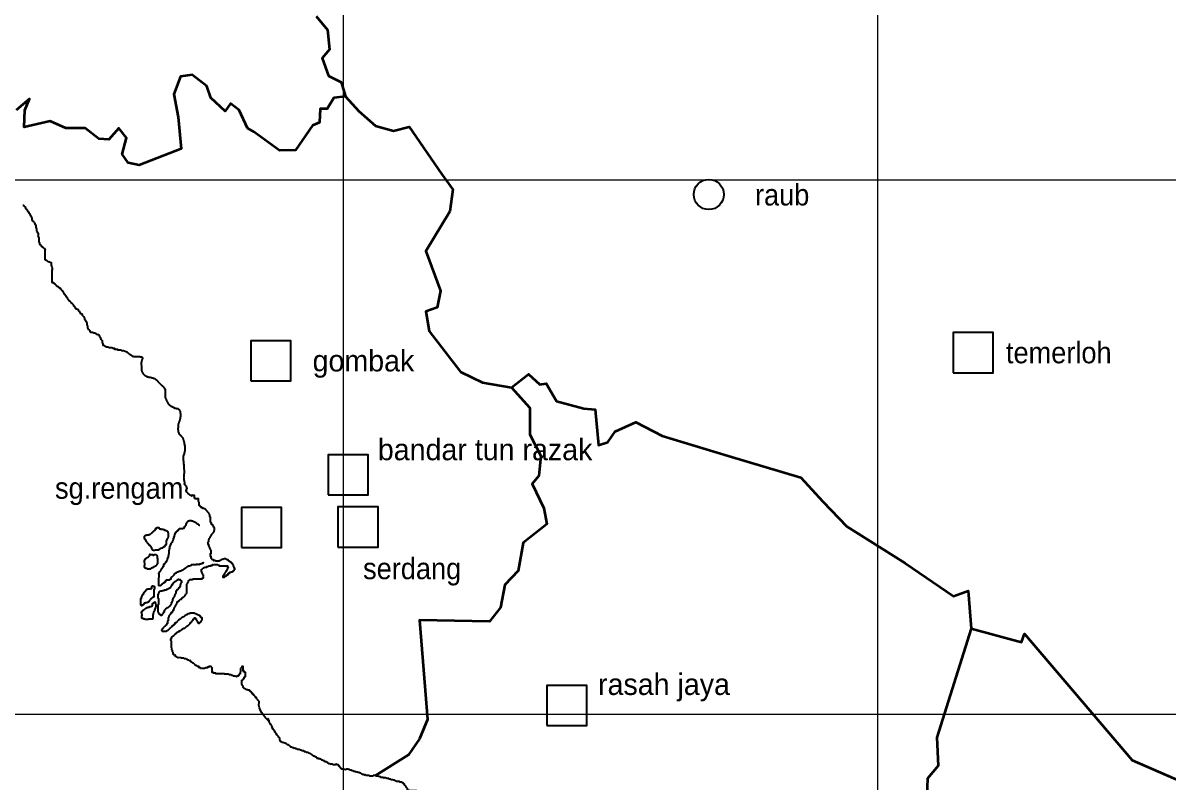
# Model space of a CAD drawing. Header units: metres. Extents: x -400 to 2000400, y -400 to 948520.
# Drawn here: x 340007 to 554320, y 287320 to 429367 of the extents above; entities that cross this region are included whole.
import ezdxf
from ezdxf.enums import TextEntityAlignment as Align

# ---------------------------------------------------------------- set-up
doc = ezdxf.new("R2010")
doc.units = ezdxf.units.M
doc.header["$LTSCALE"] = 1600
for name, color, linetype, lineweight in [('1', 7, 'Continuous', 25), ('2', 7, 'Continuous', 25), ('3', 7, 'Continuous', 13), ('30', 7, 'Continuous', 35)]:
    doc.layers.add(name, color=color, linetype=linetype, lineweight=lineweight)

msp = doc.modelspace()

# ---------------------------------------------------------------- linework, layer by layer
at = {"layer": '1'}
for points in [[(347380, 379267), (347236, 379411), (347091, 379556), (347091, 379700), (346947, 379700), (346802, 379845), (346657, 379990), (346513, 379990), (346368, 380134), (346224, 380279), (346079, 380424), (345935, 380568), (345790, 380713), (345645, 380713), (345501, 380858), (345501, 381002), (345501, 381147), (345501, 381291), (345501, 381581), (345501, 381870), (345501, 382448), (345501, 382882), (345501, 383606), (345356, 384039), (345356, 384329), (345356, 384473), (345212, 384473), (345067, 384618), (344923, 384618), (344633, 384763), (344489, 384907), (344344, 384907), (344200, 385052), (344200, 385197), (344200, 385341), (344200, 385486), (344200, 385775), (344200, 386209), (344200, 386498), (344200, 386932), (344200, 387077), (344055, 387077), (343910, 387221), (343766, 387366), (343621, 387511), (343477, 387511), (343477, 387655), (343332, 387800), (343188, 387945), (343188, 388089), (343188, 388234), (343043, 388379), (343043, 388523), (343043, 388668), (343043, 388812), (343043, 388957), (343043, 389102), (342898, 389391), (342898, 389680), (342898, 389970), (342754, 390114), (342754, 390259), (342609, 390403), (342609, 390548), (342609, 390837), (342465, 391127), (342465, 391416), (342320, 391705), (342320, 391850), (342176, 391994), (342031, 392139), (341886, 392284), (341742, 392573), (341742, 392718), (341742, 392862), (341597, 393007), (341597, 393151), (341453, 393296), (341453, 393441), (341308, 393585), (341163, 393730), (341163, 393875), (341019, 394019), (340874, 394309), (340730, 394453), (340585, 394598), (340585, 394742), (340441, 394887), (340296, 395032), (340151, 395176), (340007, 395176)], [(360121, 367250), (358802, 367985), (358658, 367985), (358513, 367985), (358368, 368130), (358224, 368130), (358079, 368130), (357935, 368130), (357790, 368130), (357790, 368274), (357646, 368274), (357501, 368274), (357356, 368274), (357212, 368274), (357212, 368419), (357067, 368419), (356923, 368419), (356633, 368564), (356344, 368564), (356200, 368564), (355911, 368708), (355766, 368708), (355621, 368708), (355477, 368853), (355332, 368853), (355188, 368997), (355043, 368997), (355043, 369142), (355043, 369287), (354899, 369576), (354899, 369721), (354899, 369865), (354754, 370010), (354609, 370299), (354609, 370444), (354465, 370588), (354320, 370878), (354176, 371022), (354031, 371022), (353742, 371167), (353453, 371312), (353308, 371312), (353019, 371456), (352730, 371456), (352585, 371601), (352585, 371745), (352441, 371890), (352296, 372035), (352152, 372324), (352152, 372613), (352007, 372903), (352007, 373192), (351862, 373481), (351718, 373770), (351573, 373915), (351573, 374060), (351429, 374349), (351284, 374494), (351139, 374638), (351139, 374783), (350850, 374927), (350706, 375217), (350561, 375361), (350417, 375506), (350417, 375651), (350127, 375795), (349983, 375795), (349983, 375940), (349838, 375940), (349838, 376085), (349694, 376229), (349549, 376374), (349549, 376518), (349405, 376663), (349260, 376808), (349115, 376952), (348971, 377097), (348826, 377242), (348682, 377386), (348537, 377531), (348392, 377676), (348392, 377820), (348248, 377965), (348103, 378109), (348103, 378254), (347959, 378399), (347814, 378543), (347814, 378688), (347670, 378833), (347525, 379122), (347380, 379267)], [(362549, 363728), (362468, 363809), (362428, 363930), (362347, 364052), (362347, 364092), (362306, 364133), (362306, 364214), (362266, 364295), (362266, 364335), (362266, 364416), (362266, 364497), (362266, 364537), (362266, 364618), (362266, 364699), (362266, 364821), (362266, 364902), (362266, 364983), (362266, 365104), (362266, 365226), (362226, 365307), (362226, 365387), (362226, 365509), (362226, 365590), (362226, 365671), (362226, 365711), (362226, 365792), (362226, 365873), (362266, 365954), (362266, 366035), (362266, 366116), (362306, 366197), (362306, 366238), (362347, 366319), (362347, 366359), (362347, 366399), (362387, 366440), (362387, 366480), (362387, 366521), (362428, 366561), (362428, 366602), (362428, 366642), (362428, 366683), (362387, 366723), (362347, 366764), (362306, 366764), (362266, 366804), (362226, 366804), (362185, 366804), (362145, 366804), (362104, 366845), (362064, 366845), (362023, 366845), (361942, 366885), (361902, 366885), (361861, 366885), (361821, 366885), (361780, 366885), (361699, 366885), (361659, 366885), (361578, 366885), (361497, 366885), (361416, 366885), (361335, 366885), (361214, 366885), (361052, 366885), (360971, 366885), (360890, 366885), (360850, 366885), (360809, 366885), (360769, 366885), (360728, 366926), (360647, 366926), (360607, 366966), (360526, 366966), (360526, 367007), (360486, 367007), (360445, 367047), (360405, 367088), (360364, 367128), (360324, 367128), (360283, 367169), (360243, 367169), (360202, 367209), (360162, 367250), (360121, 367250)], [(366879, 358830), (366838, 358951), (366798, 359032), (366757, 359154), (366717, 359235), (366717, 359316), (366717, 359396), (366717, 359477), (366717, 359558), (366717, 359639), (366717, 359720), (366717, 359801), (366717, 359882), (366717, 359963), (366717, 360085), (366717, 360206), (366717, 360287), (366717, 360368), (366717, 360489), (366717, 360570), (366677, 360651), (366677, 360732), (366636, 360813), (366596, 360854), (366596, 360935), (366515, 361016), (366474, 361097), (366393, 361137), (366353, 361218), (366272, 361299), (366231, 361340), (366191, 361380), (366151, 361420), (366070, 361461), (366029, 361501), (365948, 361582), (365867, 361663), (365827, 361704), (365746, 361785), (365705, 361825), (365624, 361906), (365584, 361947), (365544, 361987), (365503, 362028), (365463, 362068), (365422, 362109), (365382, 362149), (365341, 362190), (365301, 362271), (365220, 362351), (365179, 362392), (365098, 362473), (365018, 362513), (364977, 362554), (364896, 362635), (364815, 362675), (364775, 362716), (364694, 362756), (364653, 362756), (364532, 362797), (364491, 362837), (364411, 362878), (364330, 362878), (364208, 362918), (364087, 362959), (364006, 362959), (363885, 362999), (363844, 362999), (363763, 362999), (363723, 362999), (363682, 362999), (363642, 363040), (363601, 363040), (363561, 363040), (363480, 363080), (363439, 363080), (363399, 363080), (363358, 363121), (363318, 363121), (363278, 363161), (363237, 363161), (363156, 363202), (363075, 363242), (362994, 363283), (362954, 363323), (362873, 363363), (362792, 363444), (362752, 363485), (362671, 363566), (362590, 363647), (362549, 363728)], [(369104, 354013), (369104, 354094), (369104, 354175), (369145, 354256), (369145, 354296), (369145, 354377), (369185, 354458), (369226, 354539), (369266, 354660), (369307, 354782), (369347, 354863), (369347, 354984), (369388, 355065), (369428, 355187), (369428, 355268), (369469, 355349), (369469, 355429), (369509, 355510), (369509, 355551), (369509, 355632), (369550, 355713), (369550, 355794), (369550, 355834), (369550, 355915), (369550, 355996), (369550, 356077), (369550, 356158), (369550, 356239), (369509, 356320), (369509, 356401), (369509, 356482), (369509, 356522), (369509, 356603), (369469, 356684), (369428, 356765), (369388, 356806), (369347, 356887), (369307, 356927), (369226, 357008), (369185, 357049), (369104, 357089), (369064, 357130), (369023, 357170), (368943, 357170), (368902, 357170), (368821, 357170), (368781, 357170), (368700, 357211), (368619, 357211), (368578, 357211), (368538, 357251), (368497, 357251), (368457, 357251), (368417, 357292), (368376, 357292), (368376, 357332), (368336, 357332), (368295, 357332), (368255, 357373), (368214, 357373), (368174, 357413), (368133, 357453), (368093, 357453), (368052, 357494), (368012, 357494), (368012, 357534), (367931, 357534), (367890, 357534), (367890, 357575), (367810, 357575), (367769, 357615), (367729, 357615), (367688, 357656), (367648, 357696), (367607, 357696), (367567, 357737), (367526, 357777), (367486, 357818), (367445, 357858), (367445, 357899), (367364, 357939), (367324, 358061), (367284, 358101), (367203, 358182), (367162, 358263), (367122, 358384), (367041, 358465), (367000, 358546), (366960, 358627), (366919, 358749), (366879, 358830)], [(370076, 348022), (370076, 348062), (370076, 348103), (370076, 348143), (370076, 348184), (370076, 348224), (370076, 348265), (370076, 348305), (370076, 348346), (370076, 348386), (370076, 348427), (370116, 348427), (370116, 348467), (370116, 348507), (370116, 348548), (370156, 348588), (370156, 348669), (370197, 348710), (370237, 348791), (370278, 348872), (370278, 348953), (370318, 349034), (370318, 349115), (370359, 349277), (370359, 349358), (370359, 349479), (370359, 349600), (370359, 349681), (370359, 349803), (370359, 349884), (370359, 350005), (370359, 350127), (370359, 350208), (370318, 350289), (370318, 350410), (370318, 350491), (370278, 350572), (370278, 350653), (370237, 350734), (370237, 350815), (370197, 350896), (370197, 351017), (370156, 351098), (370156, 351179), (370116, 351260), (370076, 351382), (370076, 351462), (370035, 351543), (369995, 351624), (369954, 351705), (369873, 351786), (369833, 351827), (369833, 351867), (369752, 351948), (369711, 351989), (369711, 352029), (369671, 352070), (369630, 352110), (369590, 352110), (369550, 352151), (369509, 352191), (369469, 352232), (369428, 352272), (369388, 352272), (369347, 352313), (369347, 352353), (369307, 352394), (369307, 352434), (369266, 352474), (369266, 352515), (369226, 352596), (369226, 352636), (369185, 352677), (369185, 352758), (369145, 352798), (369145, 352839), (369145, 352920), (369104, 352960), (369104, 353041), (369104, 353122), (369104, 353163), (369064, 353244), (369064, 353325), (369064, 353406), (369064, 353486), (369064, 353567), (369104, 353648), (369104, 353729), (369104, 353851), (369104, 353932), (369104, 354013)], [(371448, 340973), (370561, 341909), (370561, 341950), (370602, 341950), (370602, 341990), (370602, 342031), (370642, 342071), (370642, 342112), (370683, 342152), (370683, 342193), (370683, 342233), (370723, 342233), (370723, 342274), (370723, 342314), (370683, 342355), (370683, 342395), (370683, 342436), (370642, 342516), (370642, 342557), (370602, 342597), (370602, 342638), (370602, 342678), (370561, 342719), (370521, 342759), (370521, 342800), (370480, 342840), (370440, 342840), (370440, 342881), (370359, 342921), (370359, 342962), (370318, 342962), (370318, 343002), (370278, 343043), (370278, 343083), (370278, 343164), (370318, 343245), (370318, 343286), (370318, 343367), (370278, 343488), (370278, 343528), (370237, 343609), (370237, 343690), (370197, 343731), (370197, 343812), (370197, 343852), (370156, 343893), (370156, 343974), (370156, 344055), (370156, 344176), (370156, 344257), (370156, 344379), (370197, 344460), (370197, 344540), (370197, 344662), (370197, 344743), (370197, 344864), (370197, 344945), (370237, 345067), (370237, 345188), (370237, 345310), (370237, 345431), (370237, 345593), (370237, 345755), (370197, 345876), (370197, 345998), (370197, 346119), (370197, 346200), (370197, 346281), (370197, 346362), (370197, 346443), (370156, 346483), (370156, 346564), (370156, 346645), (370156, 346726), (370116, 346807), (370116, 346848), (370116, 346929), (370116, 347010), (370116, 347050), (370116, 347172), (370116, 347253), (370116, 347334), (370076, 347415), (370076, 347536), (370076, 347617), (370076, 347698), (370076, 347779), (370076, 347860), (370076, 347941), (370076, 347981), (370076, 348022)], [(374993, 332991), (375104, 333213), (375104, 333324), (375215, 333435), (375326, 333546), (375326, 333656), (375437, 333767), (375548, 333878), (375658, 333989), (375658, 334100), (375769, 334211), (375769, 334322), (375880, 334432), (375880, 334543), (375880, 334654), (375880, 334765), (375880, 334876), (375769, 334987), (375658, 335098), (375658, 335208), (375548, 335319), (375548, 335430), (375437, 335430), (375437, 335541), (375326, 335541), (375326, 335652), (375326, 335763), (375215, 335763), (375215, 335873), (375104, 335984), (375104, 336095), (375104, 336206), (375104, 336317), (375104, 336428), (375104, 336539), (375104, 336760), (375104, 336871), (374993, 336982), (374993, 337093), (374993, 337315), (374883, 337425), (374883, 337536), (374772, 337647), (374661, 337758), (374550, 337869), (374550, 337980), (374439, 338091), (374329, 338201), (374218, 338312), (374107, 338423), (373996, 338423), (373885, 338534), (373775, 338534), (373664, 338534), (373664, 338645), (373553, 338645), (373442, 338645), (373442, 338756), (373331, 338756), (373221, 338866), (373110, 338977), (373110, 339088), (372999, 339088), (372999, 339310), (372999, 339421), (372999, 339642), (372888, 339864), (372888, 340086), (372888, 340197), (372888, 340308), (372777, 340308), (372556, 340308), (372445, 340308), (372334, 340308), (372223, 340308), (372223, 340418), (372112, 340418), (372112, 340529), (372112, 340751), (372112, 340862), (372112, 340973), (372002, 340973), (371891, 340973), (371780, 340973), (371669, 340973), (371669, 340862), (371558, 340862), (371558, 340973), (371448, 340973)], [(365053, 334948), (364827, 334646), (364827, 334721), (364751, 334570), (364751, 334495), (364676, 334495), (364676, 334420), (364600, 334344), (364525, 334269), (364449, 334269), (364449, 334193), (364374, 334193), (364299, 334118), (364223, 334042), (364223, 333967), (364148, 333967), (364072, 333891), (363997, 333816), (363921, 333740), (363846, 333665), (363771, 333665), (363620, 333589), (363544, 333589), (363544, 333514), (363469, 333514), (363393, 333514), (363318, 333514), (363243, 333514), (363167, 333514), (363092, 333439), (363016, 333439), (362941, 333439), (362865, 333439), (362790, 333363), (362790, 333288), (362715, 333288), (362715, 333212), (362715, 333137), (362715, 333061), (362715, 332986), (362715, 332910), (362790, 332910), (362790, 332835), (362865, 332759), (362865, 332684), (362941, 332684), (362941, 332608), (362941, 332533), (363016, 332533), (363016, 332382), (363092, 332382), (363167, 332307), (363167, 332231), (363243, 332080), (363393, 332005), (363469, 331929), (363469, 331854), (363620, 331703), (363695, 331628), (363771, 331628), (363846, 331477), (363921, 331401), (363921, 331326), (363997, 331250), (364072, 331175), (364072, 331099), (364072, 331024), (364148, 330948), (364148, 330873), (364223, 330797), (364299, 330797), (364374, 330722), (364449, 330722), (364525, 330722), (364600, 330722), (364676, 330722), (364827, 330797), (364977, 330797), (365204, 330797), (365279, 330797), (365355, 330797), (365430, 330797), (365505, 330873), (365581, 330873), (365656, 330948), (365732, 331024), (365807, 331099), (365883, 331099), (366033, 331175), (366109, 331175), (366184, 331175)], [(366184, 331175), (366260, 331250), (366335, 331250), (366335, 331326), (366411, 331326), (366411, 331401), (366486, 331401), (366561, 331401), (366561, 331477), (366637, 331552), (366712, 331628), (366712, 331703), (366788, 331703), (366788, 331778), (366863, 331854), (366863, 331929), (366863, 332005), (366863, 332080), (366863, 332156), (366863, 332231), (366863, 332307), (366863, 332382), (366863, 332458), (366939, 332533), (366939, 332608), (367014, 332759), (367014, 332835), (367089, 332835), (367089, 332910), (367165, 332986), (367240, 333137), (367240, 333212), (367240, 333288), (367240, 333363), (367240, 333514), (367240, 333589), (367240, 333665), (367240, 333740), (367240, 333816), (367240, 333891), (367165, 333967), (367165, 334042), (367165, 334118), (367089, 334193), (367014, 334269), (366939, 334269), (366863, 334344), (366788, 334344), (366712, 334420), (366637, 334420), (366561, 334420), (366486, 334495), (366411, 334495), (366335, 334495), (366260, 334570), (366184, 334570), (366109, 334570), (366033, 334570), (365958, 334570), (365883, 334570), (365883, 334646), (365807, 334646), (365732, 334646), (365656, 334646), (365656, 334721), (365581, 334721), (365581, 334797), (365505, 334797), (365505, 334872), (365430, 334872), (365355, 334872), (365053, 334948)], [(373124, 335325), (373048, 335325), (372973, 335400), (372445, 335778), (372370, 335853), (372219, 335929), (372143, 335929), (372068, 336004), (371992, 336004), (371917, 336080), (371842, 336080), (371766, 336155), (371691, 336155), (371615, 336155), (371540, 336231), (371464, 336231), (371389, 336231), (371238, 336231), (371163, 336231), (371087, 336155), (371012, 336155), (370936, 336155), (370936, 336080), (370861, 336080), (370786, 336004), (370710, 335929), (370635, 335853), (370635, 335778), (370635, 335702), (370559, 335702), (370559, 335627), (370559, 335551), (370484, 335551), (370484, 335476), (370484, 335400), (370408, 335325), (370408, 335250), (370333, 335174), (370333, 335099), (370258, 335099), (370182, 335023), (370182, 334948), (370182, 334872), (370107, 334872), (370107, 334797), (370031, 334797), (369956, 334797), (369880, 334721), (369805, 334721), (369730, 334721), (369654, 334721), (369579, 334721), (369503, 334721), (369428, 334721), (369352, 334721), (369277, 334721), (369277, 334646), (369202, 334646), (369202, 334570), (369126, 334570), (369051, 334495), (369051, 334420), (368975, 334420), (368975, 334344), (368900, 334344), (368900, 334269), (368824, 334193), (368749, 334118), (368598, 334042), (368598, 333967), (368523, 333967), (368523, 333891), (368523, 333816), (368447, 333816), (368447, 333740), (368447, 333665), (368372, 333665), (368372, 333589), (368372, 333514), (368296, 333363), (368296, 333288), (368296, 333212), (368221, 333212), (368221, 333137), (368221, 333061), (368221, 332986), (368145, 332910), (368145, 332835), (368145, 332759), (368145, 332684), (368070, 332608)], [(368070, 332608), (368070, 332533), (367995, 332382), (367919, 332231), (367919, 332156), (367844, 332080), (367768, 332005), (367693, 331854), (367693, 331778), (367617, 331778), (367617, 331703), (367542, 331628), (367542, 331552), (367542, 331477), (367467, 331401), (367467, 331326), (367467, 331250), (367467, 331175), (367467, 331099), (367467, 331024), (367391, 330948), (367391, 330873), (367391, 330797), (367316, 330647), (367316, 330571), (367316, 330420), (367316, 330345), (367316, 330269), (367316, 330194), (367316, 330118), (367316, 330043), (367240, 329967), (367240, 329892), (367240, 329817), (367240, 329741), (367165, 329666), (367165, 329590), (367165, 329515), (367165, 329364), (367089, 329288), (367089, 329137), (367014, 329062), (367014, 328911), (366939, 328760), (366863, 328685), (366863, 328609), (366788, 328609), (366788, 328458), (366712, 328458), (366712, 328383), (366637, 328307), (366561, 328232), (366486, 328156), (366486, 328081), (366411, 328081), (366411, 328006), (366335, 328006), (366335, 327930), (366335, 327855), (366335, 327779), (366260, 327628), (366184, 327628), (366184, 327553), (366109, 327477), (366109, 327402), (366033, 327326), (366033, 327251), (365958, 327175), (365883, 327175), (365883, 327100), (365807, 327025), (365807, 326949), (365732, 326874), (365656, 326723), (365581, 326647), (365505, 326572), (365505, 326496), (365430, 326496), (365430, 326421), (365430, 326345), (365355, 326345), (365355, 326270), (365430, 326270), (365430, 326195), (365430, 326119), (365430, 326044), (365430, 325968), (365430, 325893), (365430, 325817), (365430, 325742), (365430, 325666)], [(379647, 327005), (379647, 327116), (379647, 327227), (379647, 327338), (379537, 327338), (379537, 327449), (379537, 327560), (379426, 327670), (379426, 327781), (379426, 327892), (379315, 328003), (379315, 328114), (379204, 328114), (379204, 328225), (379093, 328225), (379093, 328336), (378983, 328336), (378983, 328446), (378872, 328446), (378872, 328557), (378761, 328557), (378650, 328668), (378539, 328668), (378429, 328779), (378429, 328890), (378318, 328890), (378207, 328890), (378096, 329001), (377985, 329001), (377985, 329112), (377875, 329112), (377764, 329112), (377653, 329112), (377542, 329001), (377431, 329001), (377210, 328890), (377099, 328890), (376988, 328779), (376877, 328779), (376766, 328668), (376656, 328668), (376545, 328668), (376434, 328668), (376212, 328668), (376102, 328668), (375991, 328779), (375880, 328779), (375658, 328779), (375658, 328890), (375548, 328890), (375437, 329001), (375326, 329112), (375326, 329222), (375215, 329222), (375215, 329333), (375215, 329444), (375215, 329555), (375104, 329555), (375104, 329666), (375104, 329777), (375104, 329887), (375104, 329998), (375104, 330109), (375215, 330109), (375215, 330220), (375215, 330331), (375215, 330442), (375215, 330553), (375215, 330663), (375104, 330774), (375104, 330885), (374993, 330996), (374993, 331107), (374993, 331218), (374883, 331329), (374883, 331439), (374772, 331439), (374772, 331550), (374772, 331661), (374772, 331772), (374661, 331772), (374661, 331883), (374661, 331994), (374661, 332215), (374772, 332326), (374772, 332437), (374772, 332548), (374772, 332659), (374883, 332770), (374883, 332880), (374993, 332991)], [(363921, 329817), (363695, 329892), (363695, 329817), (363695, 329741), (363620, 329590), (363544, 329515), (363469, 329439), (363318, 329288), (363243, 329288), (363167, 329213), (363092, 329137), (363016, 329137), (362941, 329062), (362865, 329062), (362865, 328986), (362790, 328911), (362790, 328836), (362715, 328760), (362715, 328685), (362715, 328609), (362715, 328534), (362715, 328458), (362715, 328383), (362790, 328307), (362790, 328156), (362790, 328081), (362790, 328006), (362790, 327930), (362790, 327855), (362715, 327779), (362715, 327704), (362715, 327628), (362715, 327553), (362790, 327477), (362865, 327402), (362941, 327402), (362941, 327326), (363016, 327326), (363167, 327326), (363318, 327251), (363469, 327251), (363544, 327251), (363695, 327251), (363846, 327251), (363921, 327251), (363997, 327326), (364072, 327402), (364148, 327402), (364223, 327477), (364299, 327477), (364449, 327553), (364525, 327628), (364600, 327628), (364676, 327628), (364751, 327704), (364827, 327779), (364902, 327779), (364977, 327855), (365053, 327930), (365128, 328006), (365128, 328081), (365204, 328156), (365204, 328232), (365279, 328232), (365279, 328307), (365279, 328383), (365279, 328458), (365279, 328534), (365279, 328609), (365279, 328685), (365279, 328760), (365279, 328836), (365279, 328911), (365279, 328986), (365279, 329062), (365279, 329137), (365204, 329137), (365204, 329213), (365204, 329288), (365204, 329364), (365204, 329439), (365204, 329515), (365204, 329590), (365128, 329666), (365128, 329741), (365053, 329741), (364977, 329817), (364902, 329817), (364827, 329817), (364751, 329817), (364676, 329817)], [(364676, 329817), (364600, 329817), (364525, 329817), (364449, 329741), (364374, 329741), (364299, 329817), (364223, 329817), (364148, 329817), (363921, 329817)], [(367768, 325591), (368447, 326345), (368523, 326421), (368598, 326421), (368673, 326496), (368749, 326496), (368749, 326572), (368900, 326647), (369126, 326723), (369352, 326798), (369503, 326874), (369654, 326874), (369730, 326949), (369956, 327025), (370031, 327100), (370107, 327175), (370258, 327251), (370333, 327326), (370408, 327326), (370484, 327402), (370559, 327477), (370710, 327553), (370786, 327628), (370861, 327704), (370936, 327704), (371012, 327779), (371163, 327779), (371389, 327855), (371464, 327930), (371540, 327930), (371615, 328006), (371691, 328006), (371766, 328006), (371842, 328006), (371992, 328006), (372143, 328006), (372219, 328006), (372294, 328006), (372370, 328006), (372445, 328006), (372520, 328081), (372596, 328081), (372671, 328081), (372822, 328081), (373048, 328081), (373124, 328156), (373199, 328156), (373275, 328156), (373350, 328232), (373426, 328232), (373501, 328232), (373576, 328232), (373576, 328307), (373652, 328307), (373727, 328307), (373727, 328383), (373803, 328383), (373803, 328458)], [(373442, 327005), (374329, 327560), (374439, 327560), (374439, 327670), (374550, 327670), (374661, 327670), (374772, 327781), (374883, 327781), (374993, 327781), (375104, 327781), (375215, 327781), (375215, 327892), (375326, 327892), (375437, 327892), (375548, 327892), (375548, 328003), (375658, 328003), (375769, 328003), (375880, 328003), (375991, 328003), (376102, 328003), (376212, 328003), (376323, 328003), (376434, 328003), (376545, 327892), (376656, 327892), (376766, 327892), (376766, 327781), (376877, 327781), (376988, 327781), (377099, 327781), (377210, 327781), (377320, 327781), (377431, 327781), (377542, 327781), (377653, 327781), (377764, 327781), (377875, 327781), (377985, 327781), (378096, 327781), (378207, 327781), (378318, 327781), (378318, 327670), (378318, 327560), (378429, 327560), (378429, 327449), (378318, 327338), (378318, 327227), (378207, 327227), (378207, 327116), (378207, 327005), (378096, 326894), (378096, 326784), (377985, 326784), (377985, 326673), (377875, 326562), (377875, 326451), (377764, 326340), (377764, 326229), (377653, 326229), (377653, 326119), (377542, 326008), (377431, 325897), (377431, 325786), (377431, 325675), (377542, 325675), (377653, 325675), (377764, 325675), (377764, 325786), (377875, 325786), (377985, 325897), (378096, 325897), (378096, 326008), (378207, 326008), (378207, 326119), (378318, 326119), (378429, 326229), (378429, 326340), (378539, 326340), (378650, 326451), (378650, 326562), (378761, 326562), (378872, 326562), (378983, 326673), (379093, 326673), (379204, 326673), (379315, 326784), (379426, 326784), (379426, 326894), (379537, 327005), (379647, 327005)], [(370672, 323791), (370672, 323901), (370672, 324012), (370672, 324123), (370672, 324234), (370672, 324345), (370783, 324456), (370783, 324567), (370894, 324677), (371004, 324899), (371004, 325010), (371115, 325121), (371226, 325232), (371448, 325232), (371558, 325232), (371669, 325232), (371891, 325343), (372002, 325343), (372112, 325343), (372223, 325343), (372334, 325343), (372556, 325343), (372666, 325343), (372777, 325343), (372888, 325343), (372999, 325343), (373110, 325343), (373221, 325343), (373331, 325343), (373442, 325343), (373553, 325343), (373553, 325453), (373664, 325453), (373664, 325564), (373775, 325564), (373775, 325675), (373775, 325786), (373775, 325897), (373775, 326008), (373664, 326119), (373664, 326229), (373553, 326451), (373442, 326784), (373442, 327005), (373331, 327116)], [(364148, 324006), (364072, 323629), (364072, 323553), (363997, 323478), (363921, 323478), (363846, 323478), (363771, 323403), (363695, 323403), (363620, 323403), (363469, 323403), (363393, 323403), (363318, 323403), (363243, 323327), (363167, 323327), (363092, 323252), (363016, 323252), (363016, 323176), (362941, 323101), (362941, 323025), (362865, 323025), (362865, 322950), (362790, 322874), (362715, 322874), (362715, 322799), (362639, 322799), (362639, 322723), (362564, 322648), (362564, 322572), (362564, 322497), (362488, 322497), (362488, 322422), (362413, 322422), (362413, 322346), (362337, 322271), (362337, 322195), (362262, 322195), (362262, 322120), (362262, 322044), (362187, 322044), (362187, 321969), (362187, 321893), (362111, 321818), (362111, 321742), (362111, 321667), (362111, 321592), (362036, 321592), (362036, 321516), (362036, 321441), (362036, 321365), (362036, 321290), (362036, 321214), (362036, 321139), (362036, 321063), (362036, 320988), (362036, 320912), (362036, 320837), (362036, 320761), (362036, 320686), (362036, 320611), (362036, 320535), (362036, 320460), (362111, 320384), (362187, 320384), (362262, 320384), (362337, 320384), (362337, 320460), (362413, 320460), (362488, 320460), (362488, 320535), (362564, 320535), (362639, 320611), (362639, 320686), (362715, 320686), (362715, 320761), (362790, 320761), (362790, 320837), (362865, 320837), (362941, 320837), (363016, 320912), (363092, 320912), (363167, 320912), (363243, 320912), (363318, 320988), (363393, 320988), (363469, 321063), (363544, 321063), (363544, 321139), (363620, 321139), (363695, 321214), (363695, 321290), (363771, 321290)], [(363771, 321290), (363771, 321365), (363846, 321441), (363921, 321516), (363921, 321592), (363997, 321592), (363997, 321667), (364072, 321667), (364072, 321742), (364148, 321742), (364223, 321818), (364299, 321893), (364374, 321893), (364374, 321969), (364449, 321969), (364525, 322044), (364600, 322044), (364600, 322120), (364600, 322195), (364600, 322271), (364600, 322422), (364600, 322497), (364600, 322572), (364600, 322648), (364600, 322723), (364600, 322799), (364600, 322874), (364600, 322950), (364600, 323025), (364600, 323101), (364600, 323176), (364600, 323252), (364600, 323327), (364600, 323403), (364676, 323478), (364676, 323553), (364676, 323629), (364676, 323704), (364676, 323780), (364676, 323855), (364600, 323855), (364600, 323931), (364525, 323931), (364449, 323931), (364148, 324006)], [(368824, 325063), (368749, 324987), (368673, 324912), (368523, 324836), (368372, 324761), (368296, 324685), (368221, 324610), (368070, 324459), (368070, 324384), (367995, 324384), (367919, 324233), (367919, 324157), (367844, 324157), (367844, 324082), (367768, 324006), (367768, 323931), (367693, 323855), (367617, 323704), (367542, 323629), (367467, 323629), (367391, 323553), (367165, 323478), (367089, 323403), (367014, 323327), (366939, 323327), (366863, 323327), (366788, 323252), (366712, 323252), (366561, 323252), (366486, 323176), (366411, 323176), (366260, 323101), (366184, 323101), (366109, 323101), (366033, 323025), (365958, 323025), (365883, 323025), (365807, 323025), (365732, 323025), (365656, 322950), (365581, 322950), (365505, 322874), (365430, 322874), (365430, 322799), (365430, 322723), (365355, 322648), (365355, 322572), (365355, 322497), (365279, 322422), (365279, 322346), (365279, 322271), (365279, 322195), (365279, 322120), (365279, 322044), (365279, 321969), (365279, 321893), (365279, 321818), (365279, 321742), (365355, 321667), (365355, 321592), (365355, 321516), (365355, 321441), (365355, 321365), (365355, 321290), (365355, 321214), (365355, 321139), (365355, 321063), (365355, 320988), (365355, 320837), (365355, 320761), (365355, 320686), (365355, 320611), (365355, 320535), (365279, 320460), (365279, 320384), (365279, 320309), (365279, 320233), (365279, 320158), (365279, 320082), (365279, 320007), (365279, 319931), (365279, 319856), (365279, 319705), (365279, 319630), (365279, 319554), (365279, 319479), (365279, 319403), (365279, 319328), (365279, 319252), (365279, 319177), (365279, 319101)], [(365430, 325666), (365430, 325591), (365355, 325515), (365355, 325440), (365355, 325364), (365355, 325289), (365355, 325214), (365355, 325138), (365355, 325063), (365355, 324987), (365355, 324912), (365355, 324836), (365355, 324761), (365355, 324685), (365355, 324610), (365355, 324534), (365355, 324459), (365355, 324384), (365355, 324308), (365355, 324233), (365355, 324157), (365430, 324157), (365505, 324157), (365581, 324082), (365656, 324082), (365732, 324082), (365807, 324157), (365883, 324157), (365883, 324233), (365958, 324233), (365958, 324308), (366033, 324308), (366033, 324384), (366109, 324384), (366184, 324459), (366260, 324534), (366335, 324610), (366411, 324610), (366411, 324685), (366486, 324685), (366561, 324685), (366561, 324761), (366637, 324761), (366712, 324761), (366712, 324836), (366712, 324912), (366712, 324987), (366788, 324987), (366788, 325063), (366863, 325063), (366863, 325138), (366939, 325138), (367014, 325138), (367089, 325138), (367165, 325138), (367240, 325138), (367316, 325138), (367391, 325138), (367467, 325214), (367542, 325214), (367617, 325289), (367693, 325364), (367768, 325364), (367768, 325440), (367768, 325515), (367768, 325591)], [(365958, 318573), (366109, 318649), (366184, 318800), (366260, 318875), (366335, 319026), (366411, 319101), (366411, 319177), (366486, 319177), (366486, 319252), (366486, 319328), (366486, 319403), (366486, 319479), (366637, 319554), (366712, 319630), (366788, 319781), (366939, 319931), (367165, 320007), (367391, 320158), (367542, 320309), (367617, 320384), (367693, 320460), (367768, 320535), (367768, 320611), (367844, 320686), (367844, 320837), (367844, 320912), (367919, 320988), (367919, 321063), (367995, 321139), (367995, 321214), (368070, 321290), (368070, 321365), (368070, 321441), (368070, 321516), (368145, 321592), (368145, 321667), (368145, 321742), (368221, 321818), (368221, 321893), (368296, 321969), (368372, 322044), (368447, 322195), (368447, 322271), (368523, 322346), (368523, 322422), (368523, 322497), (368598, 322572), (368598, 322648), (368673, 322723), (368673, 322799), (368673, 322874), (368673, 322950), (368673, 323025), (368749, 323025), (368749, 323101), (368749, 323176), (368824, 323176), (368824, 323252), (368900, 323252), (368900, 323327), (368975, 323327), (368975, 323403), (369051, 323403), (369051, 323478), (369126, 323478), (369277, 323704), (369428, 323855), (369428, 323931), (369503, 324006), (369503, 324082), (369503, 324157), (369503, 324233), (369503, 324308), (369579, 324384), (369579, 324459), (369654, 324610), (369730, 324685), (369730, 324761), (369730, 324836), (369730, 324912), (369654, 324912), (369579, 324987), (369579, 325063), (369503, 325138), (369428, 325138), (369352, 325138), (369126, 325214), (369051, 325214), (369051, 325138), (368975, 325138), (368824, 325063)], [(367348, 315920), (367237, 315809), (367126, 315698), (366904, 315588), (366794, 315477), (366683, 315477), (366572, 315477), (366461, 315477), (366350, 315477), (366240, 315477), (366129, 315477), (366129, 315588), (366018, 315698), (366018, 315809), (366129, 315920), (366129, 316031), (366240, 316142), (366350, 316253), (366461, 316364), (366572, 316474), (366683, 316585), (366794, 316696), (366904, 316807), (367015, 316918), (367015, 317029), (367126, 317029), (367126, 317140), (367126, 317250), (367126, 317361), (367126, 317472), (367237, 317583), (367237, 317694), (367237, 317805), (367237, 317915), (367237, 318026), (367237, 318137), (367348, 318248), (367348, 318359), (367458, 318470), (367458, 318581), (367569, 318691), (367680, 318802), (367680, 318913), (367791, 318913), (367791, 319024), (367902, 319135), (368012, 319135), (368012, 319246), (368123, 319357), (368123, 319467), (368234, 319467), (368234, 319578), (368234, 319689), (368345, 319689), (368345, 319800), (368345, 319911), (368456, 320022), (368456, 320133), (368567, 320243), (368567, 320354), (368677, 320465), (368677, 320576), (368788, 320687), (368788, 320798), (368899, 320908), (368899, 321019), (369010, 321019), (369010, 321130), (369121, 321130), (369121, 321241), (369231, 321241), (369342, 321352), (369453, 321463), (369564, 321574), (369675, 321574), (369785, 321795), (370007, 321906), (370229, 322128), (370450, 322350), (370561, 322571), (370672, 322682), (370672, 322793), (370672, 322904), (370672, 323015), (370672, 323126), (370672, 323236), (370672, 323347), (370672, 323458), (370672, 323569), (370672, 323680), (370672, 323791)], [(362111, 319101), (362111, 319026), (362187, 319026), (362187, 318950), (362187, 318875), (362187, 318800), (362262, 318724), (362262, 318649), (362262, 318573), (362262, 318498), (362262, 318422), (362187, 318422), (362187, 318347), (362187, 318271), (362187, 318196), (362187, 318120), (362187, 318045), (362262, 318045), (362262, 317970), (362413, 317970), (362488, 317970), (362564, 317894), (362639, 317894), (362715, 317894), (362790, 317894), (362865, 317819), (362941, 317819), (363016, 317819), (363092, 317819), (363167, 317819), (363243, 317819), (363393, 317819), (363469, 317819), (363620, 317894), (363695, 317894), (363771, 317894), (363846, 317894), (363921, 317894), (363997, 317894), (364072, 317894), (364148, 317894), (364223, 317894), (364299, 317894), (364299, 317970), (364374, 317970), (364374, 318045), (364374, 318120), (364374, 318196), (364374, 318271), (364374, 318347), (364374, 318422), (364374, 318498), (364374, 318573), (364374, 318649), (364449, 318724), (364449, 318800), (364449, 318875), (364449, 318950), (364525, 319026), (364525, 319101), (364525, 319177), (364600, 319252), (364600, 319328), (364676, 319403), (364676, 319479), (364676, 319554), (364751, 319630), (364751, 319705), (364751, 319781), (364827, 319781), (364827, 319856), (364827, 319931), (364902, 319931), (364902, 320007), (364902, 320082), (364977, 320158), (364977, 320233), (364977, 320309), (364977, 320384), (364977, 320460), (364977, 320535), (364902, 320611), (364902, 320686), (364827, 320761), (364827, 320837), (364827, 320912), (364751, 320912), (364751, 320988), (364676, 320988), (364676, 320912), (364600, 320912)], [(364600, 320912), (364525, 320837), (364449, 320837), (364374, 320761), (364299, 320761), (364299, 320686), (364223, 320686), (364223, 320611), (364223, 320535), (364223, 320460), (364223, 320384), (364223, 320309), (364148, 320309), (364148, 320233), (364148, 320158), (364072, 320158), (363997, 320158), (363921, 320082), (363846, 320082), (363771, 320082), (363695, 320082), (363620, 320082), (363620, 320007), (363544, 320007), (363469, 320007), (363393, 320007), (363318, 320007), (363318, 319931), (363243, 319931), (363167, 319931), (363167, 319856), (363092, 319856), (363016, 319781), (362941, 319781), (362865, 319705), (362790, 319630), (362715, 319630), (362639, 319554), (362564, 319479), (362488, 319403), (362413, 319403), (362413, 319328), (362337, 319328), (362337, 319252), (362262, 319252), (362262, 319177), (362111, 319101)], [(365279, 319101), (365355, 319026), (365355, 318950), (365430, 318875), (365430, 318800), (365505, 318800), (365505, 318724), (365581, 318724), (365656, 318724), (365656, 318649), (365732, 318649), (365732, 318573), (365807, 318573), (365958, 318573)], [(371004, 316696), (371115, 316807), (371226, 316918), (371337, 317029), (371337, 317140), (371448, 317140), (371558, 317250), (371558, 317361), (371669, 317472), (371780, 317583), (371891, 317694), (371891, 317805), (372002, 317805), (372112, 317915), (372112, 318026), (372223, 318026), (372334, 317915), (372445, 317805), (372445, 317694), (372556, 317583), (372556, 317472), (372666, 317361), (372666, 317250), (372777, 317250), (372777, 317140), (372888, 317029), (372999, 317029), (373110, 317140), (373221, 317250), (373331, 317361), (373442, 317472), (373442, 317583), (373553, 317694), (373553, 317805), (373553, 317915), (373553, 318026), (373442, 318026), (373442, 318137), (373331, 318137), (373331, 318248), (373221, 318248), (373221, 318359), (373110, 318359), (373110, 318470), (372999, 318470), (372888, 318581), (372777, 318581), (372666, 318691), (372556, 318691), (372445, 318802), (372334, 318802), (372223, 318802), (372112, 318913), (372002, 318913), (371891, 318913), (371780, 318913), (371669, 318913), (371558, 318913), (371448, 318913), (371337, 318913), (371115, 318802), (371004, 318802), (370894, 318802), (370783, 318691), (370672, 318691), (370561, 318581), (370339, 318470), (370229, 318359), (370118, 318248), (369785, 318137), (369675, 318026), (369453, 317805), (369231, 317694), (369010, 317472), (368899, 317361), (368788, 317250), (368677, 317140), (368456, 317029), (368456, 316918), (368345, 316807), (368234, 316807), (368234, 316696), (368123, 316585), (368012, 316585), (367902, 316474), (367902, 316364), (367791, 316364), (367680, 316253), (367569, 316142), (367458, 316031), (367348, 315920)], [(372223, 309269), (372112, 309380), (372002, 309491), (371891, 309602), (371780, 309602), (371669, 309712), (371448, 309823), (371448, 309934), (371226, 310045), (371115, 310045), (371004, 310156), (370894, 310156), (370783, 310267), (370672, 310267), (370561, 310378), (370450, 310378), (370339, 310378), (370229, 310378), (370118, 310488), (370007, 310488), (369896, 310488), (369785, 310488), (369675, 310488), (369453, 310599), (369342, 310599), (369231, 310599), (369121, 310599), (369010, 310599), (368899, 310710), (368788, 310710), (368677, 310821), (368567, 310821), (368567, 310932), (368456, 311043), (368345, 311043), (368345, 311153), (368234, 311153), (368234, 311264), (368123, 311264), (368123, 311375), (368123, 311486), (368123, 311597), (368012, 311708), (368012, 311819), (368012, 311929), (367902, 312040), (367902, 312262), (367902, 312373), (367791, 312484), (367791, 312595), (367791, 312816), (367791, 313038), (367791, 313149), (367791, 313260), (367791, 313371), (367791, 313481), (367791, 313592), (367791, 313703), (367680, 313814), (367680, 313925), (367680, 314036), (367680, 314147), (367791, 314147), (367791, 314257), (367791, 314368), (367902, 314368), (367902, 314479), (368012, 314590), (368123, 314701), (368345, 314812), (368456, 314922), (368567, 315033), (368567, 315144), (368677, 315144), (368788, 315255), (368899, 315366), (369121, 315477), (369231, 315477), (369342, 315588), (369453, 315698), (369564, 315698), (369675, 315809), (369785, 315920), (369896, 315920), (370007, 316031), (370229, 316142), (370339, 316142), (370561, 316364), (370672, 316474), (370894, 316585), (371004, 316696)], [(380756, 307939), (380645, 307828), (380645, 307717), (380645, 307606), (380534, 307606), (380534, 307495), (380423, 307385), (380423, 307274), (380312, 307274), (380312, 307163), (380202, 307163), (380091, 307163), (380091, 307052), (379980, 307052), (379869, 307052), (379758, 307163), (379647, 307163), (379537, 307163), (379426, 307163), (379315, 307274), (379204, 307274), (379093, 307274), (378983, 307385), (378872, 307385), (378761, 307385), (378650, 307385), (378429, 307495), (378318, 307495), (378207, 307495), (378096, 307495), (377875, 307495), (377764, 307495), (377653, 307606), (377542, 307606), (377431, 307606), (377320, 307606), (377210, 307606), (377099, 307606), (376988, 307606), (376877, 307606), (376766, 307606), (376545, 307606), (376434, 307606), (376323, 307606), (376212, 307606), (376102, 307606), (376102, 307717), (375991, 307717), (375880, 307717), (375769, 307717), (375658, 307717), (375658, 307828), (375548, 307828), (375437, 307828), (375437, 307939), (375437, 308050), (375437, 308160), (375437, 308271), (375437, 308382), (375437, 308493), (375437, 308604), (375437, 308715), (375326, 308826), (375215, 308936), (375104, 308936), (374993, 308936), (374883, 308936), (374772, 308936), (374772, 308826), (374661, 308826), (374550, 308826), (374550, 308715), (374439, 308715), (374329, 308715), (374218, 308715), (373996, 308604), (373885, 308604), (373775, 308604), (373664, 308604), (373553, 308604), (373442, 308604), (373331, 308604), (373221, 308715), (373110, 308715), (372999, 308715), (372999, 308826), (372888, 308936), (372666, 308936), (372556, 309047), (372334, 309158), (372223, 309269)], [(386185, 298516), (384191, 302285), (384191, 302396), (384080, 302507), (383969, 302618), (383969, 302729), (383858, 302840), (383747, 302950), (383747, 303061), (383637, 303172), (383526, 303172), (383526, 303283), (383415, 303394), (383304, 303505), (383193, 303616), (383193, 303726), (383083, 303726), (382972, 303837), (382972, 303948), (382861, 303948), (382861, 304059), (382750, 304170), (382639, 304281), (382529, 304281), (382529, 304392), (382418, 304392), (382418, 304502), (382307, 304502), (382085, 304613), (381974, 304613), (381864, 304613), (381753, 304724), (381642, 304724), (381531, 304835), (381420, 304835), (381310, 304946), (381199, 305057), (381199, 305278), (381088, 305389), (380977, 305611), (380977, 305722), (380977, 305833), (380977, 305943), (380977, 306054), (380977, 306165), (380977, 306276), (380977, 306387), (381088, 306387), (381199, 306498), (381310, 306609), (381310, 306719), (381420, 306719), (381420, 306830), (381420, 306941), (381531, 306941), (381531, 307052), (381642, 307052), (381642, 307163), (381642, 307274), (381642, 307385), (381642, 307495), (381642, 307606), (381642, 307717), (381642, 307828), (381531, 307828), (381531, 307939), (381420, 307939), (381310, 308050), (381310, 308160), (381199, 308160), (381199, 308271), (381310, 308160), (381310, 308271), (381199, 308271), (381199, 308382), (381199, 308493), (381199, 308604), (381199, 308715), (381199, 308826), (381199, 308936), (381088, 308936), (380977, 308936), (380977, 308826), (380866, 308715), (380756, 308604), (380756, 308493), (380756, 308382), (380756, 308271), (380756, 308160), (380756, 308050), (380756, 307939)], [(386185, 298516), (386074, 298627), (386074, 298738), (386074, 298849), (385964, 298849), (385964, 298960), (385964, 299071), (385853, 299181), (385964, 299181)], [(394939, 291865), (394939, 291976), (394828, 291976), (394718, 292087), (394607, 292087), (394496, 292198), (394385, 292198), (394274, 292309), (394164, 292420), (394053, 292420), (393942, 292530), (393831, 292641), (393720, 292641), (393609, 292752), (393499, 292752), (393388, 292863), (393166, 292863), (393055, 292863), (392945, 292974), (392834, 292974), (392723, 292974), (392612, 293085), (392391, 293195), (392280, 293195), (392058, 293306), (391947, 293306), (391726, 293417), (391504, 293417), (391393, 293417), (391282, 293528), (391061, 293528), (390950, 293639), (390839, 293639), (390728, 293639), (390618, 293750), (390507, 293750), (390285, 293861), (390174, 293861), (390064, 293971), (389953, 294082), (389842, 294193), (389731, 294304), (389510, 294304), (389399, 294415), (389288, 294526), (389177, 294526), (388955, 294637), (388845, 294637), (388734, 294747), (388512, 294747), (388401, 294858), (388291, 294858), (388291, 294969), (388180, 294969), (388180, 295080), (388069, 295191), (388069, 295302), (388069, 295413), (388069, 295523), (387958, 295634), (387847, 295745), (387847, 295856), (387737, 295967), (387626, 296078), (387515, 296188), (387515, 296299), (387404, 296299), (387404, 296410), (387293, 296521), (387293, 296632), (387183, 296632), (387183, 296743), (387072, 296854), (387072, 296964), (386961, 297075), (386850, 297186), (386850, 297297), (386739, 297297), (386739, 297408), (386739, 297519), (386628, 297519), (386628, 297630), (386628, 297740), (386518, 297851), (386518, 297962), (386407, 298073), (386407, 298184), (386296, 298184), (386296, 298295), (386185, 298406), (386185, 298516)], [(405577, 288540), (405466, 288429), (405355, 288429), (405134, 288429), (405023, 288429), (404912, 288429), (404801, 288540), (404690, 288540), (404469, 288540), (404247, 288540), (404136, 288651), (404026, 288651), (403804, 288651), (403693, 288761), (403582, 288761), (403361, 288872), (403250, 288983), (403139, 288983), (402917, 289094), (402696, 289094), (402585, 289205), (402363, 289205), (402142, 289316), (401920, 289316), (401809, 289427), (401588, 289427), (401477, 289537), (401255, 289537), (401145, 289648), (401034, 289648), (400812, 289759), (400701, 289759), (400590, 289759), (400480, 289648), (400369, 289648), (400258, 289648), (400147, 289648), (400036, 289648), (399926, 289648), (399926, 289759), (399815, 289759), (399704, 289759), (399593, 289870), (399482, 289870), (399482, 289981), (399372, 290092), (399261, 290202), (399261, 290313), (399150, 290313), (399150, 290424), (399039, 290424), (399039, 290535), (398928, 290535), (398818, 290535), (398707, 290646), (398596, 290646), (398485, 290535), (398374, 290535), (398263, 290535), (398153, 290535), (398042, 290535), (397931, 290646), (397820, 290646), (397709, 290646), (397599, 290646), (397488, 290757), (397377, 290757), (397266, 290757), (397155, 290868), (397045, 290868), (397045, 290978), (396934, 290978), (396823, 291089), (396712, 291089), (396601, 291089), (396491, 291200), (396380, 291311), (396269, 291311), (396158, 291422), (396047, 291422), (395936, 291422), (395826, 291533), (395604, 291644), (395493, 291644), (395382, 291644), (395382, 291754), (395272, 291754), (395161, 291754), (395050, 291754), (395050, 291865), (394939, 291865)], [(416547, 285547), (416547, 285436), (416436, 285436), (416215, 285325), (416104, 285325), (415993, 285214), (415882, 285214), (415882, 285103), (415771, 285103), (415661, 285103), (415550, 285103), (415328, 285103), (415217, 285103), (415107, 285214), (414996, 285214), (414996, 285325), (414885, 285325), (414774, 285325), (414663, 285436), (414552, 285436), (414442, 285436), (414331, 285547), (414220, 285547), (414109, 285547), (413998, 285547), (413888, 285547), (413666, 285658), (413555, 285658), (413444, 285658), (413334, 285658), (413223, 285658), (413112, 285658), (413001, 285658), (412890, 285658), (412780, 285658), (412669, 285658), (412558, 285658), (412447, 285658), (412336, 285658), (412336, 285768), (412225, 285768), (412115, 285768), (412004, 285879), (412004, 285990), (411893, 286212), (411782, 286323), (411671, 286544), (411561, 286655), (411450, 286766), (411339, 286988), (411228, 286988), (411228, 287099), (411117, 287209), (411007, 287209), (410896, 287320), (410785, 287320), (410674, 287320), (410563, 287320), (410453, 287431), (410342, 287431), (410231, 287431), (410009, 287431), (409898, 287431), (409788, 287542), (409677, 287542), (409566, 287653), (409344, 287653), (409234, 287764), (409123, 287764), (408901, 287764), (408790, 287875), (408680, 287875), (408569, 287875), (408458, 287985), (408236, 287985), (408126, 287985), (407904, 288096), (407682, 288096), (407461, 288096), (407239, 288207), (407017, 288207), (406907, 288318), (406796, 288318), (406463, 288429), (406353, 288429), (406242, 288429), (406131, 288429), (406020, 288540), (405909, 288540), (405688, 288540), (405577, 288540)]]:
    msp.add_spline(points, degree=3, dxfattribs=at)
at = {"layer": '2'}
for points in [[(514073, 363917), (521573, 363917), (521573, 371417), (514073, 371417)], [(382668, 362404), (390168, 362404), (390168, 369904), (382668, 369904)], [(397138, 341046), (404638, 341046), (404638, 348546), (397138, 348546)], [(380896, 331190), (388396, 331190), (388396, 338690), (380896, 338690)], [(398968, 331292), (406468, 331292), (406468, 338792), (398968, 338792)], [(438045, 297919), (445545, 297919), (445545, 305419), (438045, 305419)]]:
    msp.add_lwpolyline(points, close=True, dxfattribs=at)
msp.add_circle((468370, 397269), 2820, dxfattribs=at)
at = {"layer": '3'}
for points in [[(400000, 100000), (400000, 200000), (400000, 300000), (400000, 400000), (400000, 500000), (400000, 600000), (400000, 700000), (400000, 800000)], [(500000, 100000), (500000, 200000), (500000, 300000), (500000, 400000), (500000, 500000), (500000, 600000), (500000, 700000), (500000, 800000)], [(100000, 400000), (200000, 400000), (300000, 400000), (400000, 400000), (500000, 400000), (600000, 400000), (700000, 400000), (800000, 400000)], [(100000, 300000), (200000, 300000), (300000, 300000), (400000, 300000), (500000, 300000), (600000, 300000), (700000, 300000), (800000, 300000)]]:
    msp.add_spline(points, degree=3, dxfattribs=at)
at = {"layer": '30'}
for points in [[(394859, 430619), (397009, 428077), (397400, 424361), (396032, 422796), (397205, 419471), (399551, 418298), (400351, 415607), (402892, 412869), (406020, 410131), (409344, 409153), (412276, 409935), (418337, 401134), (420487, 398201), (419901, 394094), (415404, 386662), (418141, 379230), (417555, 376101), (415436, 375396), (416023, 371680), (421888, 364053), (425993, 362097), (431467, 361119), (434595, 363662), (436746, 361706), (437919, 361902), (439874, 358577), (444957, 357208), (447107, 357012), (447694, 350363), (449453, 350949), (450822, 352905), (454732, 354665), (459619, 352123), (471976, 348391), (485581, 344319), (489688, 339806), (494185, 335113), (505133, 328268), (514154, 322118), (516891, 323096), (517478, 316055), (526862, 313513), (527448, 315077), (547585, 291413), (566939, 283003)], [(400351, 415607), (398164, 415362), (396955, 413274), (395637, 413274), (395527, 410746), (394208, 410196), (391022, 405580), (388055, 405470), (383221, 408987), (382012, 409647), (380474, 413054), (378826, 414263), (377837, 412834), (375200, 415362), (374431, 417561), (371684, 419649), (369486, 419319), (368278, 416022), (369047, 411735), (369596, 405800), (361795, 402722), (359707, 403162), (358609, 404810), (359378, 407888), (357949, 409647), (356081, 407558), (354214, 407668), (351686, 409647), (348061, 409647), (345094, 410966), (340259, 409866), (340369, 413054), (341248, 415142), (338721, 413054)], [(431467, 361119), (434876, 357334), (434876, 352371), (436943, 348374), (436530, 344652), (435290, 343135), (437494, 338586), (438045, 335554), (433636, 332108), (432671, 326869), (430191, 324250), (429364, 319977), (427298, 317358), (414207, 317634), (415723, 299024), (414207, 295440), (412140, 292408), (406020, 288540)], [(517478, 316055), (511024, 295686), (511268, 290333), (509322, 288021), (509078, 283155), (509930, 281451), (508227, 280600), (507984, 278288), (509687, 277193), (506038, 268920), (502146, 266852), (498741, 262837), (497768, 255172), (496187, 253590), (497160, 250062), (494363, 247994), (494728, 245317), (497646, 243249), (499471, 241667), (499836, 236436), (495579, 236679), (493876, 236679), (496403, 234886)]]:
    msp.add_lwpolyline(points, dxfattribs=at)

# ---------------------------------------------------------------- texts
at = {"layer": '2', "width": 0.95}
for s, p in [('raub', (482097, 395206)), ('temerloh', (533864, 365679)), ('sg.rengam', (358026, 340338)), ('serdang', (412850, 325286))]:
    msp.add_text(s, height=4000, dxfattribs=at).set_placement(p, align=Align.CENTER)
at = {"layer": '2'}
for s, p in [('gombak', (403740, 364160)), ('bandar tun razak', (426506, 347543)), ('rasah jaya', (459982, 303621))]:
    msp.add_text(s, height=4000, dxfattribs=at).set_placement(p, align=Align.CENTER)

doc.saveas('drawing.dxf')
